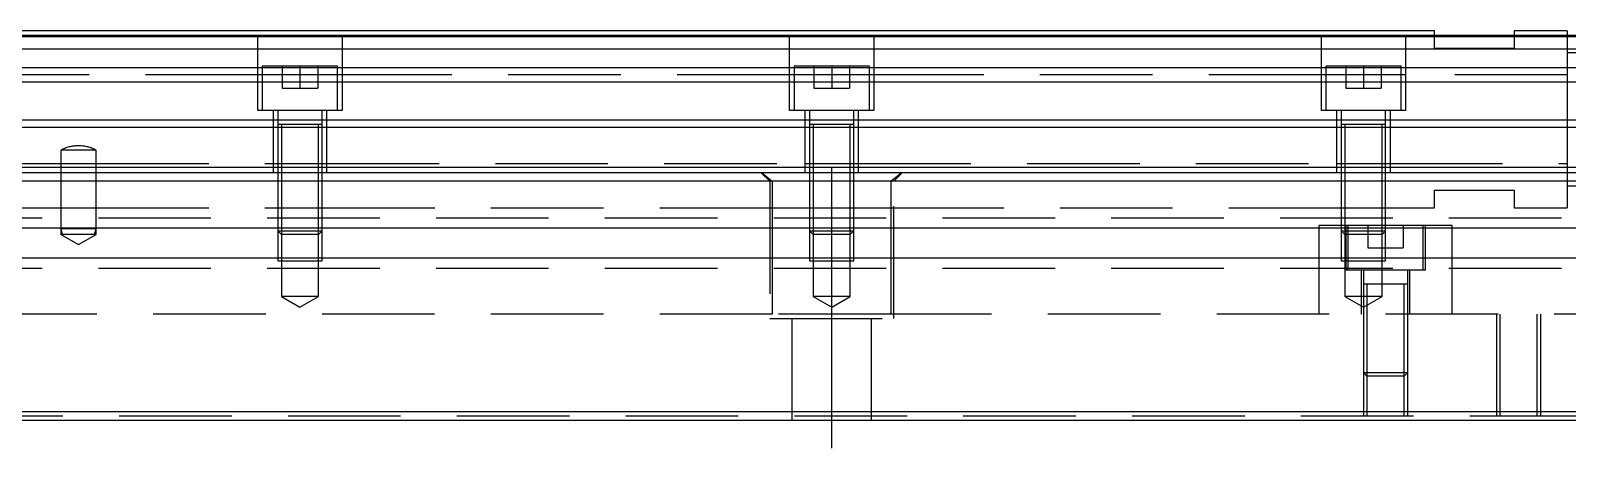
# Model space of a CAD drawing. Extents: x -11 to 920, y -369 to 120.
# Drawn here: x 409.6 to 583, y -340.2 to -293.1 of the extents above; entities that cross this region are included whole.
import ezdxf

# ---------------------------------------------------------------- set-up
doc = ezdxf.new("R2010")
doc.units = 0
doc.linetypes.add('CENTER', pattern=[50.8, 31.75, -6.35, 6.35, -6.35])
doc.linetypes.add('DASHED', pattern=[19.05, 12.7, -6.35])
doc.layers.get('0').update_dxf_attribs({"linetype": 'CONTINUOUS'})
doc.layers.add('CENTER', color=1, linetype='CENTER')

msp = doc.modelspace()

# ---------------------------------------------------------------- linework, layer by layer
at = {"color": 7, "linetype": 'CONTINUOUS'}
for p, q in [((568, -293.1), (394.5, -293.1)), ((394.5, -293.6), (640, -293.6)), ((394.5, -293.76), (640, -293.76)), ((568, -293.6), (568, -293.1)), ((583, -293.1), (577, -293.1)), ((577, -293.1), (577, -293.6)), ((583, -293.1), (583, -293.6)), ((394.5, -295.16), (640, -295.16)), ((394.5, -297.24), (640, -297.24)), ((394.5, -298.86), (640, -298.86)), ((394.5, -303.15), (640, -303.15)), ((0, -304), (640, -304)), ((502.5, -303.7), (497.5, -303.7)), ((0, -308.5), (640, -308.5)), ((1, -309.1), (639, -309.1)), ((638, -310.1), (2, -310.1)), ((638, -315.4), (2, -315.4)), ((638, -318.8), (2, -318.8)), ((565, -321.7), (560, -321.7)), ((565, -321.7), (560, -321.7)), ((565, -321.7), (560, -321.7)), ((2, -336.1), (638, -336.1)), ((639, -337.1), (1, -337.1))]:
    msp.add_line(p, q, dxfattribs=at)
at = {"color": 3, "linetype": 'DASHED'}
for p, q in [((435.25, -302.1), (435.25, -293.6)), ((444.75, -293.6), (444.75, -302.1)), ((495.25, -302.1), (495.25, -293.6)), ((504.75, -293.6), (504.75, -302.1)), ((555.25, -302.1), (555.25, -293.6)), ((564.75, -293.6), (564.75, -302.1)), ((568, -295.1), (568, -293.6)), ((577, -293.6), (577, -295.1)), ((583, -293.6), (583, -303.1)), ((577, -295.1), (568, -295.1)), ((592, -295.6), (583, -295.6)), ((435.25, -298.1), (394.5, -298.1)), ((435.75, -298.1), (435.25, -298.1)), ((435.75, -297.1), (435.75, -302.1)), ((444.25, -297.1), (435.75, -297.1)), ((444.25, -298.1), (435.75, -298.1)), ((438, -297.1), (438, -299.6)), ((440, -297.1), (440, -299.6)), ((442, -297.1), (442, -299.6)), ((444.25, -302.1), (444.25, -297.1)), ((444.75, -298.1), (444.25, -298.1)), ((495.25, -298.1), (444.75, -298.1)), ((495.75, -298.1), (495.25, -298.1)), ((495.75, -297.1), (495.75, -302.1)), ((504.25, -297.1), (495.75, -297.1)), ((504.25, -298.1), (495.75, -298.1)), ((498, -297.1), (498, -299.6)), ((500, -297.1), (500, -299.6)), ((502, -297.1), (502, -299.6)), ((504.25, -302.1), (504.25, -297.1)), ((504.75, -298.1), (504.25, -298.1)), ((555.25, -298.1), (504.75, -298.1)), ((555.75, -298.1), (555.25, -298.1)), ((555.75, -297.1), (555.75, -302.1)), ((564.25, -297.1), (555.75, -297.1)), ((564.25, -298.1), (555.75, -298.1)), ((558, -297.1), (558, -299.6)), ((560, -297.1), (560, -299.6)), ((562, -297.1), (562, -299.6)), ((564.25, -302.1), (564.25, -297.1)), ((564.75, -298.1), (564.25, -298.1)), ((583, -298.1), (564.75, -298.1)), ((438, -299.6), (440, -299.6)), ((440, -299.6), (442, -299.6)), ((498, -299.6), (500, -299.6)), ((500, -299.6), (502, -299.6)), ((558, -299.6), (560, -299.6)), ((560, -299.6), (562, -299.6)), ((444.75, -302.1), (435.25, -302.1)), ((437, -309.1), (437, -302.1)), ((437.5, -302.1), (437.5, -303.7)), ((442.5, -303.7), (442.5, -302.1)), ((443, -302.1), (443, -309.1)), ((504.75, -302.1), (495.25, -302.1)), ((497, -309.1), (497, -302.1)), ((497.5, -302.1), (497.5, -303.7)), ((502.5, -303.7), (502.5, -302.1)), ((503, -302.1), (503, -309.1)), ((564.75, -302.1), (555.25, -302.1)), ((557, -309.1), (557, -302.1)), ((557.5, -302.1), (557.5, -303.7)), ((562.5, -303.7), (562.5, -302.1)), ((563, -302.1), (563, -309.1)), ((583, -303.1), (583, -309.1)), ((437.5, -303.69), (437.5, -303.7)), ((437.5, -303.7), (437.5, -303.7)), ((437.5, -303.7), (437.5, -309.1)), ((442.5, -303.7), (437.5, -303.7)), ((437.9, -303.7), (437.9, -309.1)), ((442.1, -309.1), (442.1, -303.7)), ((442.5, -303.7), (442.5, -303.69)), ((442.5, -303.7), (442.5, -303.7)), ((442.5, -309.1), (442.5, -303.7)), ((497.5, -303.69), (497.5, -303.7)), ((497.5, -303.7), (497.5, -303.7)), ((497.5, -303.7), (497.5, -309.1)), ((502.5, -303.7), (497.5, -303.7)), ((497.9, -303.7), (497.9, -309.1)), ((502.1, -309.1), (502.1, -303.7)), ((502.5, -303.7), (502.5, -303.69)), ((502.5, -303.7), (502.5, -303.7)), ((502.5, -309.1), (502.5, -303.7)), ((557.5, -303.69), (557.5, -303.7)), ((557.5, -303.7), (557.5, -309.1)), ((557.5, -303.7), (557.5, -303.7)), ((562.5, -303.7), (557.5, -303.7)), ((557.9, -303.7), (557.9, -309.1)), ((562.1, -309.1), (562.1, -303.7)), ((562.5, -303.7), (562.5, -303.69)), ((562.5, -309.1), (562.5, -303.7)), ((562.5, -303.7), (562.5, -303.7)), ((413, -306.6), (413, -309.1)), ((417, -306.6), (413, -306.6)), ((415.06, -306.1), (414.94, -306.1)), ((417, -309.1), (417, -306.6)), ((383, -308.1), (413, -308.1)), ((413, -308.1), (417, -308.1)), ((417, -308.1), (437, -308.1)), ((437, -308.1), (437.5, -308.1)), ((437.5, -308.1), (437.9, -308.1)), ((437.9, -308.1), (442.1, -308.1)), ((442.1, -308.1), (442.5, -308.1)), ((442.5, -308.1), (443, -308.1)), ((443, -308.1), (497, -308.1)), ((497, -308.1), (497.5, -308.1)), ((497.5, -308.1), (497.9, -308.1)), ((497.9, -308.1), (502.1, -308.1)), ((502.1, -308.1), (502.5, -308.1)), ((502.5, -308.1), (503, -308.1)), ((503, -308.1), (557, -308.1)), ((557, -308.1), (557.5, -308.1)), ((557.5, -308.1), (557.9, -308.1)), ((557.9, -308.1), (562.1, -308.1)), ((562.1, -308.1), (562.5, -308.1)), ((562.5, -308.1), (563, -308.1)), ((563, -308.1), (583, -308.1)), ((413, -309.1), (413, -315.4)), ((417, -315.4), (417, -309.1)), ((437.5, -309.1), (437.5, -315.4)), ((437.5, -309.1), (437.5, -315.4)), ((437.9, -309.1), (437.9, -315.4)), ((442.1, -315.4), (442.1, -309.1)), ((442.5, -315.4), (442.5, -309.1)), ((442.5, -315.4), (442.5, -309.1)), ((492, -309.1), (493, -310.1)), ((492.06, -309.1), (493.29, -310.1)), ((493, -310.1), (493, -325.6)), ((493.29, -310.1), (493.29, -315.4)), ((497.5, -309.1), (497.5, -315.4)), ((497.5, -309.1), (497.5, -315.4)), ((497.9, -309.1), (497.9, -315.4)), ((502.1, -315.4), (502.1, -309.1)), ((502.5, -315.4), (502.5, -309.1)), ((502.5, -315.4), (502.5, -309.1)), ((507.94, -309.1), (506.71, -310.1)), ((506.71, -315.4), (506.71, -310.1)), ((507, -310.1), (508, -309.1)), ((507, -325.6), (507, -310.1)), ((557.5, -309.1), (557.5, -315.4)), ((557.5, -309.1), (557.5, -315.4)), ((557.9, -309.1), (557.9, -315.4)), ((562.1, -315.4), (562.1, -309.1)), ((562.5, -315.4), (562.5, -309.1)), ((562.5, -315.4), (562.5, -309.1)), ((583, -309.1), (583, -313.1)), ((568, -311.1), (577, -311.1)), ((568, -313.1), (568, -311.1)), ((577, -311.1), (577, -313.1)), ((583, -310.6), (592, -310.6)), ((386.71, -313.1), (413, -313.1)), ((413, -313.1), (417, -313.1)), ((417, -313.1), (437.5, -313.1)), ((437.5, -313.1), (437.9, -313.1)), ((437.9, -313.1), (442.1, -313.1)), ((442.1, -313.1), (442.5, -313.1)), ((442.5, -313.1), (493.29, -313.1)), ((493.29, -313.1), (497.5, -313.1)), ((497.5, -313.1), (497.9, -313.1)), ((497.9, -313.1), (502.1, -313.1)), ((502.1, -313.1), (502.5, -313.1)), ((502.5, -313.1), (506.71, -313.1)), ((506.71, -313.1), (557.5, -313.1)), ((557.5, -313.1), (557.9, -313.1)), ((557.9, -313.1), (562.1, -313.1)), ((562.1, -313.1), (562.5, -313.1)), ((562.5, -313.1), (568, -313.1)), ((577, -313.1), (583, -313.1)), ((639.5, -314.25), (0.5, -314.25)), ((413, -315.4), (413, -315.47)), ((413, -315.47), (413, -316.1)), ((413, -315.47), (413.17, -316.1)), ((417, -315.47), (413, -315.47)), ((416.83, -316.1), (417, -315.47)), ((417, -315.47), (417, -315.4)), ((417, -316.1), (417, -315.47)), ((437.5, -315.4), (437.5, -315.7)), ((437.5, -315.4), (437.5, -315.7)), ((437.9, -315.4), (437.9, -316.1)), ((442.1, -316.1), (442.1, -315.4)), ((442.5, -315.7), (442.5, -315.4)), ((442.5, -315.7), (442.5, -315.4)), ((493.29, -315.4), (493.29, -318.8)), ((497.5, -315.4), (497.5, -315.7)), ((497.5, -315.4), (497.5, -315.7)), ((497.9, -315.4), (497.9, -316.1)), ((502.1, -316.1), (502.1, -315.4)), ((502.5, -315.7), (502.5, -315.4)), ((502.5, -315.7), (502.5, -315.4)), ((506.71, -318.8), (506.71, -315.4)), ((557.5, -315.1), (555, -315.1)), ((555, -315.4), (555, -315.1)), ((555, -318.8), (555, -315.4)), ((557.9, -315.1), (557.5, -315.1)), ((557.5, -315.4), (557.5, -315.7)), ((557.5, -315.4), (557.5, -315.7)), ((562.1, -315.1), (557.9, -315.1)), ((557.9, -315.4), (557.9, -316.1)), ((558, -315.1), (558, -320.1)), ((558.25, -315.1), (558.25, -315.4)), ((558.25, -315.4), (558.25, -316.1)), ((560.5, -315.1), (560.5, -317.6)), ((562.5, -315.1), (562.1, -315.1)), ((562.1, -316.1), (562.1, -315.4)), ((570, -315.1), (562.5, -315.1)), ((562.5, -315.7), (562.5, -315.4)), ((562.5, -315.7), (562.5, -315.4)), ((564.5, -315.1), (564.5, -317.6)), ((566.75, -315.4), (566.75, -315.1)), ((566.75, -318.8), (566.75, -315.4)), ((567, -320.1), (567, -315.1)), ((570, -315.4), (570, -315.1)), ((570, -318.8), (570, -315.4)), ((413, -316.1), (415, -317.25)), ((417, -316.1), (413, -316.1)), ((415, -317.25), (417, -316.1)), ((437.5, -315.7), (437.9, -316.1)), ((437.5, -315.7), (437.5, -318.8)), ((437.5, -315.7), (442.5, -315.7)), ((437.9, -316.1), (437.9, -319.1)), ((442.1, -316.1), (437.9, -316.1)), ((442.1, -316.1), (442.5, -315.7)), ((442.1, -319.1), (442.1, -316.1)), ((442.5, -318.8), (442.5, -315.7)), ((497.5, -315.7), (497.9, -316.1)), ((497.5, -315.7), (497.5, -318.8)), ((497.5, -315.7), (502.5, -315.7)), ((497.9, -316.1), (497.9, -319.1)), ((502.1, -316.1), (497.9, -316.1)), ((502.1, -316.1), (502.5, -315.7)), ((502.1, -319.1), (502.1, -316.1)), ((502.5, -318.8), (502.5, -315.7)), ((557.5, -315.7), (557.9, -316.1)), ((557.5, -315.7), (557.5, -318.8)), ((557.5, -315.7), (562.5, -315.7)), ((557.9, -316.1), (557.9, -319.1)), ((562.1, -316.1), (557.9, -316.1)), ((558.25, -316.1), (558.25, -318.8)), ((562.1, -316.1), (562.5, -315.7)), ((562.1, -319.1), (562.1, -316.1)), ((562.5, -318.8), (562.5, -315.7)), ((437.5, -318.8), (437.5, -319.1)), ((442.5, -319.1), (442.5, -318.8)), ((493.29, -318.8), (493.29, -325.1)), ((497.5, -318.8), (497.5, -319.1)), ((502.5, -319.1), (502.5, -318.8)), ((506.71, -325.1), (506.71, -318.8)), ((555, -325.1), (555, -318.8)), ((557.5, -318.8), (557.5, -319.1)), ((558.25, -318.8), (558.25, -319.1)), ((560.5, -317.6), (562.5, -317.6)), ((562.5, -317.6), (564.5, -317.6)), ((562.5, -319.1), (562.5, -318.8)), ((566.75, -320.1), (566.75, -318.8)), ((570, -325.1), (570, -318.8)), ((639.5, -319.95), (0.5, -319.95)), ((437.5, -319.1), (442.5, -319.1)), ((437.9, -319.1), (437.9, -323.1)), ((442.1, -323.1), (442.1, -319.1)), ((497.5, -319.1), (502.5, -319.1)), ((497.9, -319.1), (497.9, -323.1)), ((502.1, -323.1), (502.1, -319.1)), ((557.5, -319.1), (562.5, -319.1)), ((557.9, -319.1), (557.9, -323.1)), ((558, -320.1), (567, -320.1)), ((558.25, -319.1), (558.25, -320.1)), ((559.75, -320.1), (559.75, -325.1)), ((560, -320.1), (560, -321.7)), ((562.1, -323.1), (562.1, -319.1)), ((565, -321.7), (565, -320.1)), ((565.25, -325.1), (565.25, -320.1)), ((560, -321.69), (560, -321.7)), ((560, -321.7), (560, -321.7)), ((560, -321.7), (560, -325.1)), ((560.4, -321.7), (560.4, -325.1)), ((564.6, -325.1), (564.6, -321.7)), ((565, -321.7), (565, -321.69)), ((565, -321.7), (565, -321.7)), ((565, -325.1), (565, -321.7)), ((437.9, -323.1), (440, -324.31)), ((442.1, -323.1), (437.9, -323.1)), ((440, -324.31), (442.1, -323.1)), ((497.9, -323.1), (500, -324.31)), ((502.1, -323.1), (497.9, -323.1)), ((500, -324.31), (502.1, -323.1)), ((557.9, -323.1), (560, -324.31)), ((562.1, -323.1), (557.9, -323.1)), ((560, -324.31), (562.1, -323.1)), ((493.29, -325.1), (386.71, -325.1)), ((493, -325.6), (507, -325.6)), ((506.71, -325.1), (493.29, -325.1)), ((495.5, -325.6), (495.5, -337.1)), ((504.5, -337.1), (504.5, -325.6)), ((613.29, -325.1), (506.71, -325.1)), ((560, -325.1), (560, -331.7)), ((560, -325.1), (560, -331.7)), ((560.4, -325.1), (560.4, -332.1)), ((564.6, -332.1), (564.6, -325.1)), ((565, -331.7), (565, -325.1)), ((565, -331.7), (565, -325.1)), ((575, -325.1), (575, -336.6)), ((575.4, -325.1), (575.4, -336.6)), ((579.6, -336.6), (579.6, -325.1)), ((580, -336.6), (580, -325.1)), ((560, -331.7), (560.4, -332.1)), ((560, -331.7), (560, -336.6)), ((560, -331.7), (565, -331.7)), ((560.4, -332.1), (560.4, -336.6)), ((564.6, -332.1), (560.4, -332.1)), ((564.6, -332.1), (565, -331.7)), ((564.6, -336.6), (564.6, -332.1)), ((565, -336.6), (565, -331.7)), ((0.5, -336.6), (639.5, -336.6))]:
    msp.add_line(p, q, dxfattribs=at)
for centre, start, end in [((414.94, -310.1), 90, 118.9695), ((415.06, -310.1), 61.0305, 90)]:
    msp.add_arc(centre, 4, start, end, dxfattribs=at)
at = {"layer": 'CENTER', "color": 1, "linetype": 'CENTER'}
msp.add_line((500, -340.25), (500, -307.45), dxfattribs=at)

doc.saveas('drawing.dxf')
